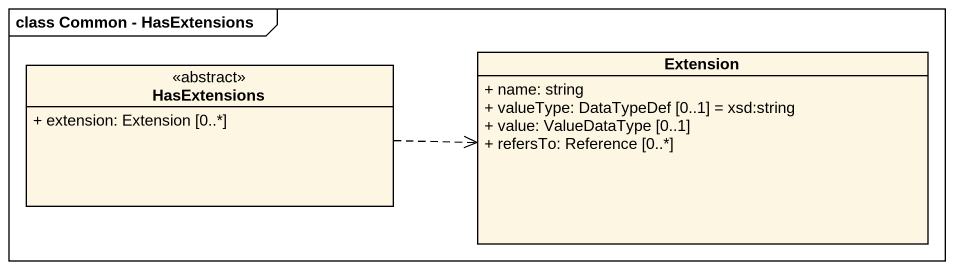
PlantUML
@startuml
mainframe class Common - HasExtensions
hide circle
hide empty members
skinparam classAttributeIconSize 0
class HasExtensions <<abstract>> {
  + extension: Extension [0..*]
}
class Extension {
  + name: string
  + valueType: DataTypeDef [0..1] = xsd:string
  + value: ValueDataType [0..1]
  + refersTo: Reference [0..*]
}
HasExtensions .right.> Extension
@enduml
